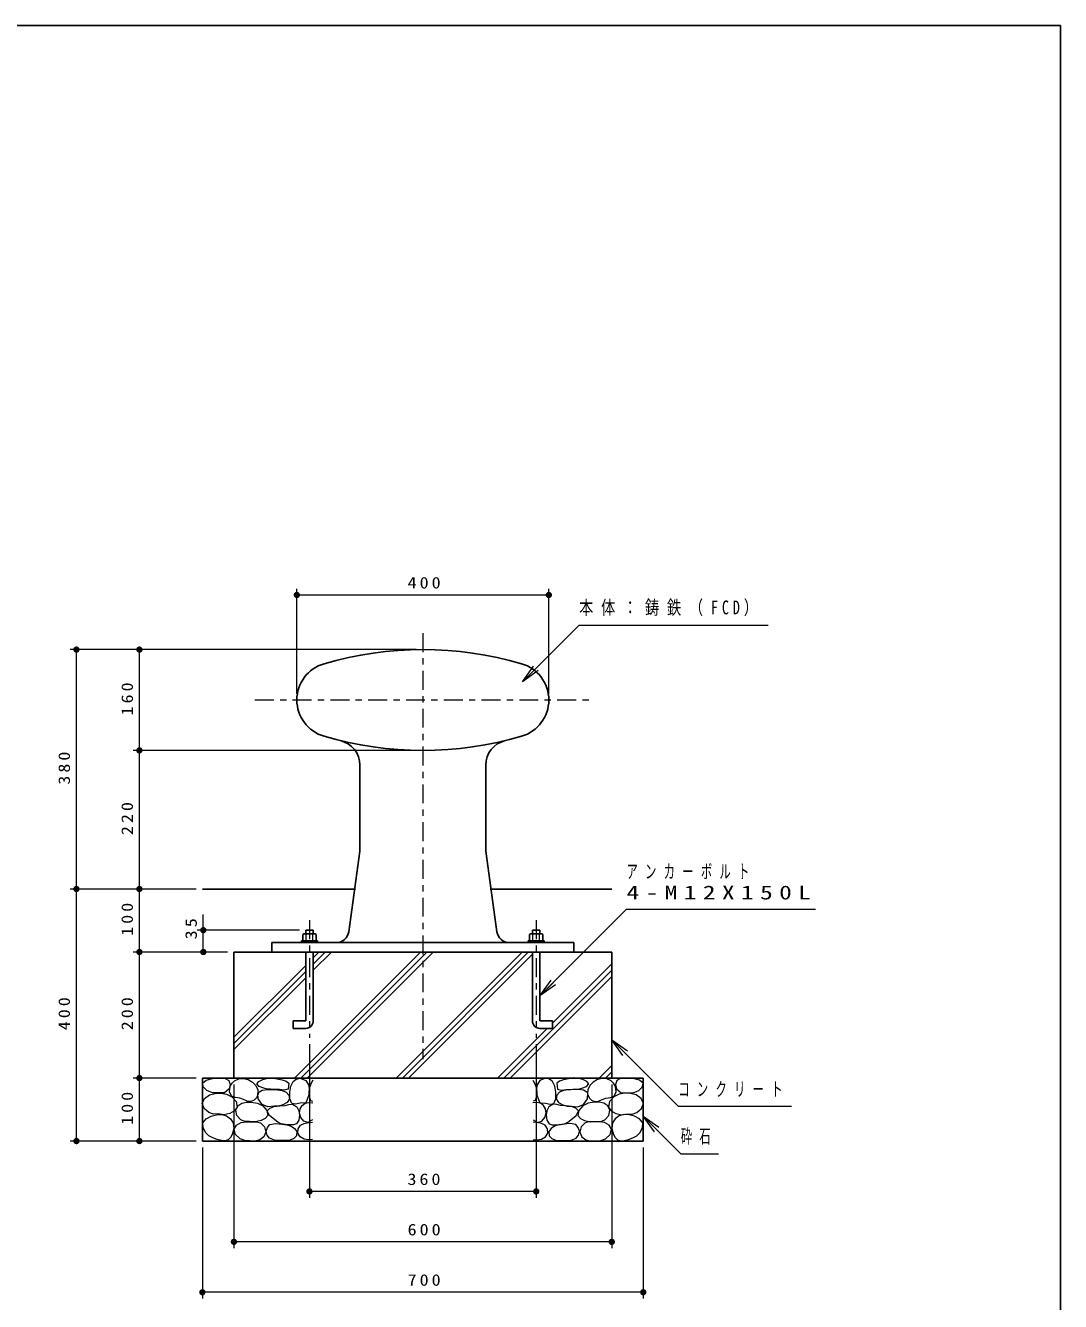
# Model space of a CAD drawing. Units: millimetres on the paper, scale 1:10. Extents: x -365 to 52, y -47 to 257.
# Drawn here: x -164.3 to 0, y 54.5 to 257 of the extents above; entities that cross this region are included whole.
import ezdxf

# ---------------------------------------------------------------- set-up
doc = ezdxf.new("R2010")
doc.units = ezdxf.units.MM
doc.linetypes.add('USER2', pattern=[6, 3, -1, 1, -1])
doc.layers.add('LY_1', color=7, linetype='Continuous', lineweight=13)
doc.layers.add('LY_2', color=7, linetype='Continuous', lineweight=13)
doc.styles.add('ＭＳ ゴシック', font='')
doc.styles.get('ＭＳ ゴシック').set_extended_font_data('MS Gothic')

# ---------------------------------------------------------------- blocks, each defined once
blk = doc.blocks.new('filled_dot')
at = {"color": 0, "linetype": 'Continuous', "lineweight": -2, "const_width": 1.25}
blk.add_lwpolyline([(-0.625, 0, 1), (0.625, 0, 1)], format="xyb", close=True, dxfattribs=at)

msp = doc.modelspace()

# ---------------------------------------------------------------- linework, layer by layer
at = {"layer": 'LY_1'}
for p, q in [((-121.244, 150.958), (-121.244, 167.621)), ((-121.244, 166.621), (-81.244, 166.621)), ((-81.244, 150.958), (-81.244, 167.621)), ((-102.311, 157.958), (-157.244, 157.958)), ((-156.244, 119.958), (-156.244, 157.958)), ((-146.244, 141.958), (-146.244, 157.958)), ((-85.423, 152.849), (-83.656, 155.324)), ((-85.423, 152.849), (-83.302, 154.971)), ((-82.949, 154.617), (-85.423, 152.849)), ((-102.244, 141.958), (-147.244, 141.958)), ((-146.244, 119.958), (-146.244, 141.958)), ((-137.244, 119.958), (-157.244, 119.958)), ((-156.244, 79.958), (-156.244, 119.958)), ((-146.244, 109.958), (-146.244, 119.958)), ((-136.096, 109.958), (-136.096, 115.888)), ((-120.844, 113.431), (-137.096, 113.431)), ((-119.764, 111.818), (-119.764, 112.737)), ((-118.725, 111.818), (-118.725, 112.737)), ((-83.764, 111.818), (-83.764, 112.737)), ((-82.725, 111.818), (-82.725, 112.737)), ((-132.244, 109.958), (-147.244, 109.958)), ((-146.244, 89.958), (-146.244, 109.958)), ((-121.608, 89.958), (-101.608, 109.958)), ((-120.619, 89.958), (-100.619, 109.958)), ((-119.629, 89.958), (-99.629, 109.958)), ((-118.644, 107.064), (-115.751, 109.958)), ((-118.644, 108.054), (-116.741, 109.958)), ((-118.644, 109.044), (-117.731, 109.958)), ((-105.486, 89.958), (-85.486, 109.958)), ((-104.496, 89.958), (-84.496, 109.958)), ((-103.507, 89.958), (-83.844, 109.62)), ((-131.244, 96.444), (-119.844, 107.844)), ((-80.644, 98.678), (-71.244, 108.078)), ((-131.244, 95.454), (-119.844, 106.854)), ((-131.244, 94.464), (-119.844, 105.864)), ((-88.374, 89.958), (-71.244, 107.088)), ((-87.384, 89.958), (-71.244, 106.098)), ((-82.644, 103), (-80.876, 105.475)), ((-82.644, 103), (-80.523, 105.121)), ((-80.169, 104.768), (-82.644, 103)), ((-89.364, 89.958), (-81.491, 97.831)), ((-119.244, 95.326), (-119.244, 70.958)), ((-83.244, 95.326), (-83.244, 70.958)), ((-69.476, 93.559), (-71.244, 96.034)), ((-71.244, 96.034), (-68.769, 94.266)), ((-71.244, 96.034), (-69.123, 93.913)), ((-73.242, 89.958), (-71.244, 91.956)), ((-137.244, 89.958), (-147.244, 89.958)), ((-146.244, 79.958), (-146.244, 89.958)), ((-136.244, 89.958), (-136.244, 79.958)), ((-136.244, 89.958), (-118.744, 89.958)), ((-66.244, 89.958), (-83.744, 89.958)), ((-72.252, 89.958), (-71.244, 90.966)), ((-71.262, 89.958), (-71.244, 89.976)), ((-66.244, 89.958), (-66.244, 79.958)), ((-131.244, 88.958), (-131.244, 62.958)), ((-71.244, 88.958), (-71.244, 62.958)), ((-64.476, 81.429), (-66.244, 83.904)), ((-66.244, 83.904), (-63.769, 82.136)), ((-66.244, 83.904), (-64.123, 81.783)), ((-137.244, 79.958), (-157.244, 79.958)), ((-136.244, 79.958), (-118.744, 79.958)), ((-66.244, 79.958), (-83.744, 79.958)), ((-136.244, 78.958), (-136.244, 54.958)), ((-66.244, 78.958), (-66.244, 54.958)), ((-83.244, 71.958), (-119.244, 71.958)), ((-71.244, 63.958), (-131.244, 63.958)), ((-66.244, 55.958), (-136.244, 55.958))]:
    msp.add_line(p, q, dxfattribs=at)
at = {"layer": 'LY_1', "linetype": 'USER2'}
for p, q in [((-101.244, 160.57), (-101.244, 92.948)), ((-127.912, 149.958), (-74.576, 149.958)), ((-119.244, 114.99), (-119.244, 96.326)), ((-83.244, 114.99), (-83.244, 96.326))]:
    msp.add_line(p, q, dxfattribs=at)
at = {"layer": 'LY_1', "color": 3, "lineweight": 25}
for p, q in [((-111.244, 139.614), (-111.244, 125.958)), ((-91.244, 125.958), (-91.244, 139.614)), ((-111.244, 125.958), (-113.006, 113.185)), ((-89.482, 113.185), (-91.244, 125.958)), ((-136.244, 119.958), (-111.934, 119.958)), ((-90.554, 119.958), (-71.244, 119.958)), ((-119.844, 113.431), (-119.844, 112.818)), ((-118.644, 113.431), (-119.844, 113.431)), ((-118.644, 112.818), (-118.644, 113.431)), ((-83.844, 112.818), (-83.844, 113.431)), ((-83.844, 113.431), (-82.644, 113.431)), ((-82.644, 113.431), (-82.644, 112.818)), ((-125.244, 111.458), (-77.244, 111.458)), ((-125.244, 109.958), (-125.244, 111.458)), ((-120.514, 111.738), (-117.974, 111.738)), ((-120.514, 111.458), (-120.514, 111.738)), ((-120.284, 112.737), (-120.144, 112.818)), ((-120.284, 111.818), (-120.284, 112.737)), ((-120.144, 111.738), (-120.284, 111.818)), ((-120.144, 112.818), (-118.344, 112.818)), ((-118.344, 112.818), (-118.205, 112.737)), ((-118.205, 111.818), (-118.344, 111.738)), ((-118.205, 112.737), (-118.205, 111.818)), ((-117.974, 111.738), (-117.974, 111.458)), ((-84.514, 111.738), (-84.514, 111.458)), ((-81.974, 111.738), (-84.514, 111.738)), ((-84.144, 112.818), (-84.283, 112.737)), ((-84.283, 112.737), (-84.283, 111.818)), ((-84.283, 111.818), (-84.144, 111.738)), ((-82.344, 112.818), (-84.144, 112.818)), ((-82.205, 112.737), (-82.344, 112.818)), ((-82.344, 111.738), (-82.205, 111.818)), ((-82.205, 111.818), (-82.205, 112.737)), ((-81.974, 111.458), (-81.974, 111.738)), ((-77.244, 111.458), (-77.244, 109.958)), ((-71.244, 109.958), (-131.244, 109.958)), ((-131.244, 109.958), (-131.244, 89.958)), ((-119.844, 109.958), (-119.844, 99.031)), ((-118.644, 99.031), (-118.644, 109.958)), ((-83.844, 99.031), (-83.844, 109.958)), ((-82.644, 109.958), (-82.644, 99.031)), ((-71.244, 89.958), (-71.244, 109.958)), ((-119.844, 99.031), (-121.844, 99.031)), ((-121.844, 99.031), (-121.844, 97.831)), ((-121.844, 97.831), (-119.844, 97.831)), ((-82.644, 99.031), (-80.644, 99.031)), ((-80.644, 97.831), (-82.644, 97.831)), ((-80.644, 99.031), (-80.644, 97.831)), ((-66.244, 89.958), (-136.244, 89.958)), ((-136.244, 89.958), (-136.244, 79.958)), ((-131.244, 89.958), (-71.244, 89.958)), ((-66.244, 79.958), (-66.244, 89.958)), ((-136.244, 79.958), (-66.244, 79.958))]:
    msp.add_line(p, q, dxfattribs=at)
at = {"layer": 'LY_1', "color": 2, "lineweight": 5}
msp.add_line((-131.244, 94.596), (-131.244, 95.292), dxfattribs=at)
at = {"layer": 'LY_1'}
for points in [[(-85.423, 152.849), (-76.421, 161.852), (-46.421, 161.852)], [(-82.644, 103), (-68.907, 116.736), (-38.907, 116.736)], [(-71.244, 96.034), (-60.685, 85.475), (-42.685, 85.475)], [(-118.719, 89.615), (-119.028, 89.064), (-119.24, 88.476), (-119.338, 87.842), (-119.339, 87.162), (-119.091, 86.394), (-118.769, 86.27)], [(-83.769, 89.615), (-83.46, 89.064), (-83.248, 88.476), (-83.15, 87.842), (-83.149, 87.162), (-83.397, 86.394), (-83.719, 86.27)], [(-118.744, 83.346), (-119.512, 82.876), (-120.145, 83.09), (-120.627, 83.669), (-120.821, 84.377), (-120.702, 85.081), (-120.394, 85.589), (-119.933, 85.948), (-119.324, 86.091), (-118.694, 86.022)], [(-83.744, 83.346), (-82.976, 82.876), (-82.343, 83.09), (-81.861, 83.669), (-81.667, 84.377), (-81.786, 85.081), (-82.094, 85.589), (-82.555, 85.948), (-83.164, 86.091), (-83.794, 86.022)], [(-66.244, 83.904), (-60.287, 77.947), (-54.287, 77.947)], [(-118.744, 80.224), (-119.421, 80.145), (-120.107, 80.274), (-120.734, 80.642), (-121.098, 81.215), (-121.039, 81.884), (-120.652, 82.454), (-120.071, 82.75), (-119.413, 82.876), (-118.744, 82.95)], [(-83.744, 80.224), (-83.067, 80.145), (-82.381, 80.274), (-81.754, 80.642), (-81.39, 81.215), (-81.449, 81.884), (-81.836, 82.454), (-82.417, 82.75), (-83.075, 82.876), (-83.744, 82.95)]]:
    msp.add_lwpolyline(points, dxfattribs=at)
for points in [[(-133.71, 87.608), (-134.648, 87.585), (-135.544, 87.955), (-136.066, 88.533), (-136.213, 89.145), (-135.624, 89.639), (-134.652, 89.863), (-134.037, 89.926), (-133.438, 89.938), (-132.647, 89.87), (-132.025, 89.541), (-131.838, 88.923), (-132.001, 88.228), (-132.744, 87.584)], [(-129.126, 86.295), (-129.7, 86.569), (-130.316, 86.766), (-131.03, 86.85), (-131.629, 87.063), (-131.941, 87.77), (-131.827, 88.649), (-131.543, 89.131), (-131.133, 89.492), (-130.445, 89.807), (-129.696, 89.888), (-128.953, 89.701), (-128.284, 89.293), (-127.76, 88.759), (-127.441, 88.104), (-127.409, 87.443), (-127.64, 86.815), (-128.006, 86.426), (-128.482, 86.221)], [(-125.437, 88.172), (-125.938, 88.212), (-126.469, 88.339), (-127.231, 88.64), (-127.613, 89.037), (-127.301, 89.398), (-126.665, 89.706), (-125.856, 89.947), (-125.13, 89.985), (-124.397, 89.851), (-123.596, 89.65), (-122.949, 89.481), (-122.508, 89.121), (-122.648, 88.2), (-123.254, 88.018), (-124.015, 88.116), (-124.743, 88.152)], [(-119.809, 86.047), (-120.726, 85.948), (-121.444, 85.835), (-122.04, 85.899), (-122.373, 86.632), (-122.337, 87.732), (-122.206, 88.657), (-121.841, 89.392), (-121.342, 89.78), (-120.726, 89.938), (-119.834, 89.566), (-119.401, 88.878), (-119.264, 88.054), (-119.352, 87.28), (-119.586, 86.543)], [(-82.679, 86.047), (-81.762, 85.948), (-81.044, 85.835), (-80.448, 85.899), (-80.116, 86.632), (-80.151, 87.732), (-80.282, 88.657), (-80.647, 89.392), (-81.146, 89.78), (-81.762, 89.938), (-82.654, 89.566), (-83.087, 88.878), (-83.224, 88.054), (-83.136, 87.28), (-82.902, 86.543)], [(-77.051, 88.172), (-76.55, 88.212), (-76.019, 88.339), (-75.257, 88.64), (-74.875, 89.037), (-75.188, 89.398), (-75.823, 89.706), (-76.632, 89.947), (-77.358, 89.985), (-78.091, 89.851), (-78.892, 89.65), (-79.539, 89.481), (-79.98, 89.121), (-79.84, 88.2), (-79.234, 88.018), (-78.473, 88.116), (-77.745, 88.152)], [(-73.362, 86.295), (-72.788, 86.569), (-72.172, 86.766), (-71.458, 86.85), (-70.859, 87.063), (-70.547, 87.77), (-70.661, 88.649), (-70.945, 89.131), (-71.355, 89.492), (-72.043, 89.807), (-72.792, 89.888), (-73.535, 89.701), (-74.204, 89.293), (-74.728, 88.759), (-75.047, 88.104), (-75.079, 87.443), (-74.848, 86.815), (-74.482, 86.426), (-74.006, 86.221)], [(-68.778, 87.608), (-67.84, 87.585), (-66.944, 87.955), (-66.422, 88.533), (-66.275, 89.145), (-66.864, 89.639), (-67.836, 89.863), (-68.451, 89.926), (-69.05, 89.938), (-69.841, 89.87), (-70.463, 89.541), (-70.65, 88.923), (-70.487, 88.228), (-69.744, 87.584)], [(-133.71, 84.263), (-134.487, 84.25), (-135.247, 84.486), (-135.987, 85.109), (-136.287, 85.923), (-135.904, 86.714), (-135.098, 87.286), (-134.211, 87.529), (-133.314, 87.534), (-132.401, 87.384), (-131.555, 86.964), (-130.905, 86.214), (-130.737, 85.353), (-131.162, 84.73), (-131.902, 84.313), (-132.818, 84.143)], [(-124.852, 85.494), (-125.828, 85.414), (-126.748, 85.745), (-127.4, 86.643), (-127.418, 87.586), (-126.764, 88.013), (-125.828, 88.144), (-125.041, 88.142), (-124.294, 88.088), (-123.58, 87.995), (-122.927, 87.698), (-122.54, 87.222), (-122.425, 86.666), (-122.784, 86.086), (-123.457, 85.689), (-124.157, 85.498)], [(-77.636, 85.494), (-76.66, 85.414), (-75.74, 85.745), (-75.088, 86.643), (-75.07, 87.586), (-75.724, 88.013), (-76.66, 88.144), (-77.447, 88.142), (-78.194, 88.088), (-78.908, 87.995), (-79.561, 87.698), (-79.948, 87.222), (-80.063, 86.666), (-79.704, 86.086), (-79.031, 85.689), (-78.331, 85.498)], [(-68.778, 84.263), (-68.001, 84.25), (-67.241, 84.486), (-66.501, 85.109), (-66.201, 85.923), (-66.584, 86.714), (-67.39, 87.286), (-68.277, 87.529), (-69.174, 87.534), (-70.087, 87.384), (-70.933, 86.964), (-71.583, 86.214), (-71.751, 85.353), (-71.326, 84.73), (-70.586, 84.313), (-69.67, 84.143)], [(-128.779, 83.074), (-129.48, 83.082), (-130.142, 83.322), (-130.771, 84.009), (-130.935, 84.883), (-130.592, 85.531), (-129.969, 85.973), (-129.238, 86.138), (-128.482, 86.122), (-127.514, 85.983), (-126.624, 85.552), (-126.011, 84.823), (-125.88, 84.015), (-126.266, 83.53), (-126.896, 83.198), (-127.849, 82.99)], [(-123.736, 82.705), (-124.252, 82.973), (-124.768, 83.318), (-125.613, 84.008), (-125.939, 84.741), (-125.528, 85.184), (-124.824, 85.466), (-123.949, 85.552), (-123.122, 85.606), (-122.521, 85.759), (-121.923, 85.801), (-121.225, 85.383), (-120.914, 84.775), (-120.835, 84.044), (-120.926, 83.254), (-121.281, 82.677), (-121.793, 82.512), (-122.397, 82.51), (-123.085, 82.566)], [(-78.752, 82.705), (-78.236, 82.973), (-77.72, 83.318), (-76.875, 84.008), (-76.549, 84.741), (-76.96, 85.184), (-77.664, 85.466), (-78.539, 85.552), (-79.366, 85.606), (-79.967, 85.759), (-80.565, 85.801), (-81.263, 85.383), (-81.574, 84.775), (-81.653, 84.044), (-81.562, 83.254), (-81.207, 82.677), (-80.695, 82.512), (-80.091, 82.51), (-79.403, 82.566)], [(-73.709, 83.074), (-73.008, 83.082), (-72.346, 83.322), (-71.717, 84.009), (-71.553, 84.883), (-71.896, 85.531), (-72.519, 85.973), (-73.25, 86.138), (-74.006, 86.122), (-74.974, 85.983), (-75.864, 85.552), (-76.477, 84.823), (-76.608, 84.015), (-76.222, 83.53), (-75.592, 83.198), (-74.639, 82.99)], [(-133.19, 80.026), (-133.911, 80.199), (-134.602, 80.472), (-135.202, 80.802), (-135.717, 81.265), (-136.132, 82.029), (-136.163, 82.826), (-135.666, 83.463), (-134.85, 83.892), (-134.014, 84.134), (-133.196, 84.175), (-132.422, 83.966), (-131.766, 83.503), (-131.332, 82.851), (-131.246, 81.952), (-131.505, 81.017), (-131.766, 80.499), (-132.149, 80.125), (-132.652, 79.986)], [(-128.705, 80), (-129.5, 80.031), (-130.266, 80.322), (-130.979, 80.999), (-131.208, 81.834), (-130.811, 82.477), (-130.093, 82.899), (-129.231, 83.029), (-128.358, 82.999), (-127.655, 82.987), (-126.995, 82.825), (-126.366, 82.21), (-126.153, 81.363), (-126.478, 80.633), (-127.144, 80.124), (-127.92, 79.931)], [(-73.783, 80), (-72.988, 80.031), (-72.222, 80.322), (-71.509, 80.999), (-71.28, 81.834), (-71.677, 82.477), (-72.395, 82.899), (-73.257, 83.029), (-74.13, 82.999), (-74.833, 82.987), (-75.493, 82.825), (-76.122, 82.21), (-76.335, 81.363), (-76.01, 80.633), (-75.344, 80.124), (-74.568, 79.931)], [(-69.298, 80.026), (-68.577, 80.199), (-67.886, 80.472), (-67.287, 80.802), (-66.771, 81.265), (-66.356, 82.029), (-66.325, 82.826), (-66.822, 83.463), (-67.638, 83.892), (-68.474, 84.134), (-69.292, 84.175), (-70.066, 83.966), (-70.722, 83.503), (-71.156, 82.851), (-71.242, 81.952), (-70.983, 81.017), (-70.722, 80.499), (-70.339, 80.125), (-69.836, 79.986)], [(-121.225, 81.45), (-121.309, 80.78), (-121.71, 80.352), (-122.285, 80.111), (-123.075, 80.024), (-123.875, 80.055), (-124.781, 80.1), (-125.577, 80.39), (-125.974, 80.89), (-126.107, 81.533), (-125.926, 82.127), (-125.521, 82.565), (-124.645, 82.761), (-123.652, 82.649), (-122.861, 82.556), (-122.146, 82.342), (-121.634, 81.959)], [(-81.263, 81.45), (-81.179, 80.78), (-80.778, 80.352), (-80.203, 80.111), (-79.413, 80.024), (-78.613, 80.055), (-77.707, 80.1), (-76.911, 80.39), (-76.514, 80.89), (-76.381, 81.533), (-76.562, 82.127), (-76.967, 82.565), (-77.843, 82.761), (-78.836, 82.649), (-79.627, 82.556), (-80.342, 82.342), (-80.854, 81.959)]]:
    msp.add_lwpolyline(points, close=True, dxfattribs=at)
at = {"layer": 'LY_1', "color": 3, "lineweight": 25}
for centre, radius, start, end in [((-101.244, 101.958), 56, 73.7398, 106.2602), ((-115.244, 149.958), 6, 106.2602, 253.73979), ((-87.244, 149.958), 6, 286.2602, 73.7398), ((-101.244, 197.958), 56, 253.73979, 286.2602), ((-115.244, 139.614), 4, 0, 76.5066), ((-87.244, 139.614), 4, 103.4934, 180), ((-114.987, 113.458), 2, 270, 352.14669), ((-87.501, 113.458), 2, 187.85331, 270), ((-119.844, 99.031), 1.2, 270, 0), ((-82.644, 99.031), 1.2, 180, 270)]:
    msp.add_arc(centre, radius, start, end, dxfattribs=at)
at = {"layer": 'LY_1'}
for centre, radius, start, end in [((-120.024, 112.357), 0.461, 55.63356, 124.36644), ((-120.024, 112.198), 0.461, 235.63356, 304.36644), ((-119.244, 111.099), 1.719, 72.40492, 107.59508), ((-119.244, 113.456), 1.719, 252.40492, 287.59508), ((-118.465, 112.357), 0.461, 55.63356, 124.36644), ((-118.465, 112.198), 0.461, 235.63356, 304.36644), ((-84.024, 112.357), 0.461, 55.63356, 124.36644), ((-84.024, 112.198), 0.461, 235.63356, 304.36644), ((-83.244, 111.099), 1.719, 72.40492, 107.59508), ((-83.244, 113.456), 1.719, 252.40492, 287.59508), ((-82.465, 112.357), 0.461, 55.63356, 124.36644), ((-82.465, 112.198), 0.461, 235.63356, 304.36644)]:
    msp.add_arc(centre, radius, start, end, dxfattribs=at)
at = {"layer": 'LY_2', "color": 20, "lineweight": 25}
for p, q in [((0, 257), (-365, 257)), ((0, 0), (0, 257))]:
    msp.add_line(p, q, dxfattribs=at)

# ---------------------------------------------------------------- block references
at = {"layer": 'LY_1', "xscale": 0.4, "yscale": 0.4}
for p in [(-121.244, 166.621), (-119.244, 71.958), (-131.244, 63.958), (-136.244, 55.958)]:
    msp.add_blockref('filled_dot', p, dxfattribs=at)
for p, rotation in [((-81.244, 166.621), 180), ((-156.244, 157.958), 270), ((-146.244, 157.958), 270), ((-146.244, 141.958), 270), ((-146.244, 141.958), 90), ((-156.244, 119.958), 270), ((-156.244, 119.958), 90), ((-146.244, 119.958), 270), ((-146.244, 119.958), 90), ((-136.096, 113.431), 270), ((-146.244, 109.958), 270), ((-146.244, 109.958), 90), ((-136.096, 109.958), 90), ((-146.244, 89.958), 270), ((-146.244, 89.958), 90), ((-156.244, 79.958), 90), ((-146.244, 79.958), 90), ((-83.244, 71.958), 180), ((-71.244, 63.958), 180), ((-66.244, 55.958), 180)]:
    msp.add_blockref('filled_dot', p, dxfattribs=dict(at, rotation=rotation))

# ---------------------------------------------------------------- texts
at = {"layer": 'LY_1', "style": 'ＭＳ ゴシック'}
for s, insert, char_height, attachment_point in [('\\T1.33;\\W1.15;400', (-100.803, 167.621), 1.833, 8), ('\\T1.55;\\W0.75;本体：鋳鉄（FCD）', (-76.421, 164.502), 2.199, 4), ('\\T1.64;\\W0.6;アンカーボルト', (-68.907, 122.686), 2.199, 4), ('\\T1.5;\\W1.35;4-M12X150L', (-68.907, 119.386), 2.199, 4), ('\\T1.64;\\W0.6;コンクリート', (-60.685, 88.125), 2.199, 4), ('\\T1.64;\\W0.6;砕石', (-60.287, 80.597), 2.199, 4), ('\\T1.33;\\W1.15;360', (-100.829, 72.958), 1.833, 8), ('\\T1.33;\\W1.15;600', (-100.803, 64.958), 1.833, 8), ('\\T1.33;\\W1.15;700', (-100.803, 56.958), 1.833, 8)]:
    msp.add_mtext(s, dxfattribs=dict(at, insert=insert, char_height=char_height, attachment_point=attachment_point))
at = {"layer": 'LY_1', "char_height": 1.833, "attachment_point": 8, "rotation": 90, "style": 'ＭＳ ゴシック'}
for s, insert in [('\\T1.33;\\W1.15;160', (-147.244, 150.358)), ('\\T1.33;\\W1.15;380', (-157.244, 139.373)), ('\\T1.33;\\W1.15;220', (-147.244, 131.373)), ('\\T1.33;\\W1.15;100', (-147.244, 115.386)), ('\\T1.34;\\W1.15;35', (-137.096, 113.888)), ('\\T1.33;\\W1.15;400', (-157.244, 100.399)), ('\\T1.33;\\W1.15;200', (-147.244, 100.399)), ('\\T1.33;\\W1.15;100', (-147.244, 85.386))]:
    msp.add_mtext(s, dxfattribs=dict(at, insert=insert))

doc.saveas('drawing.dxf')
